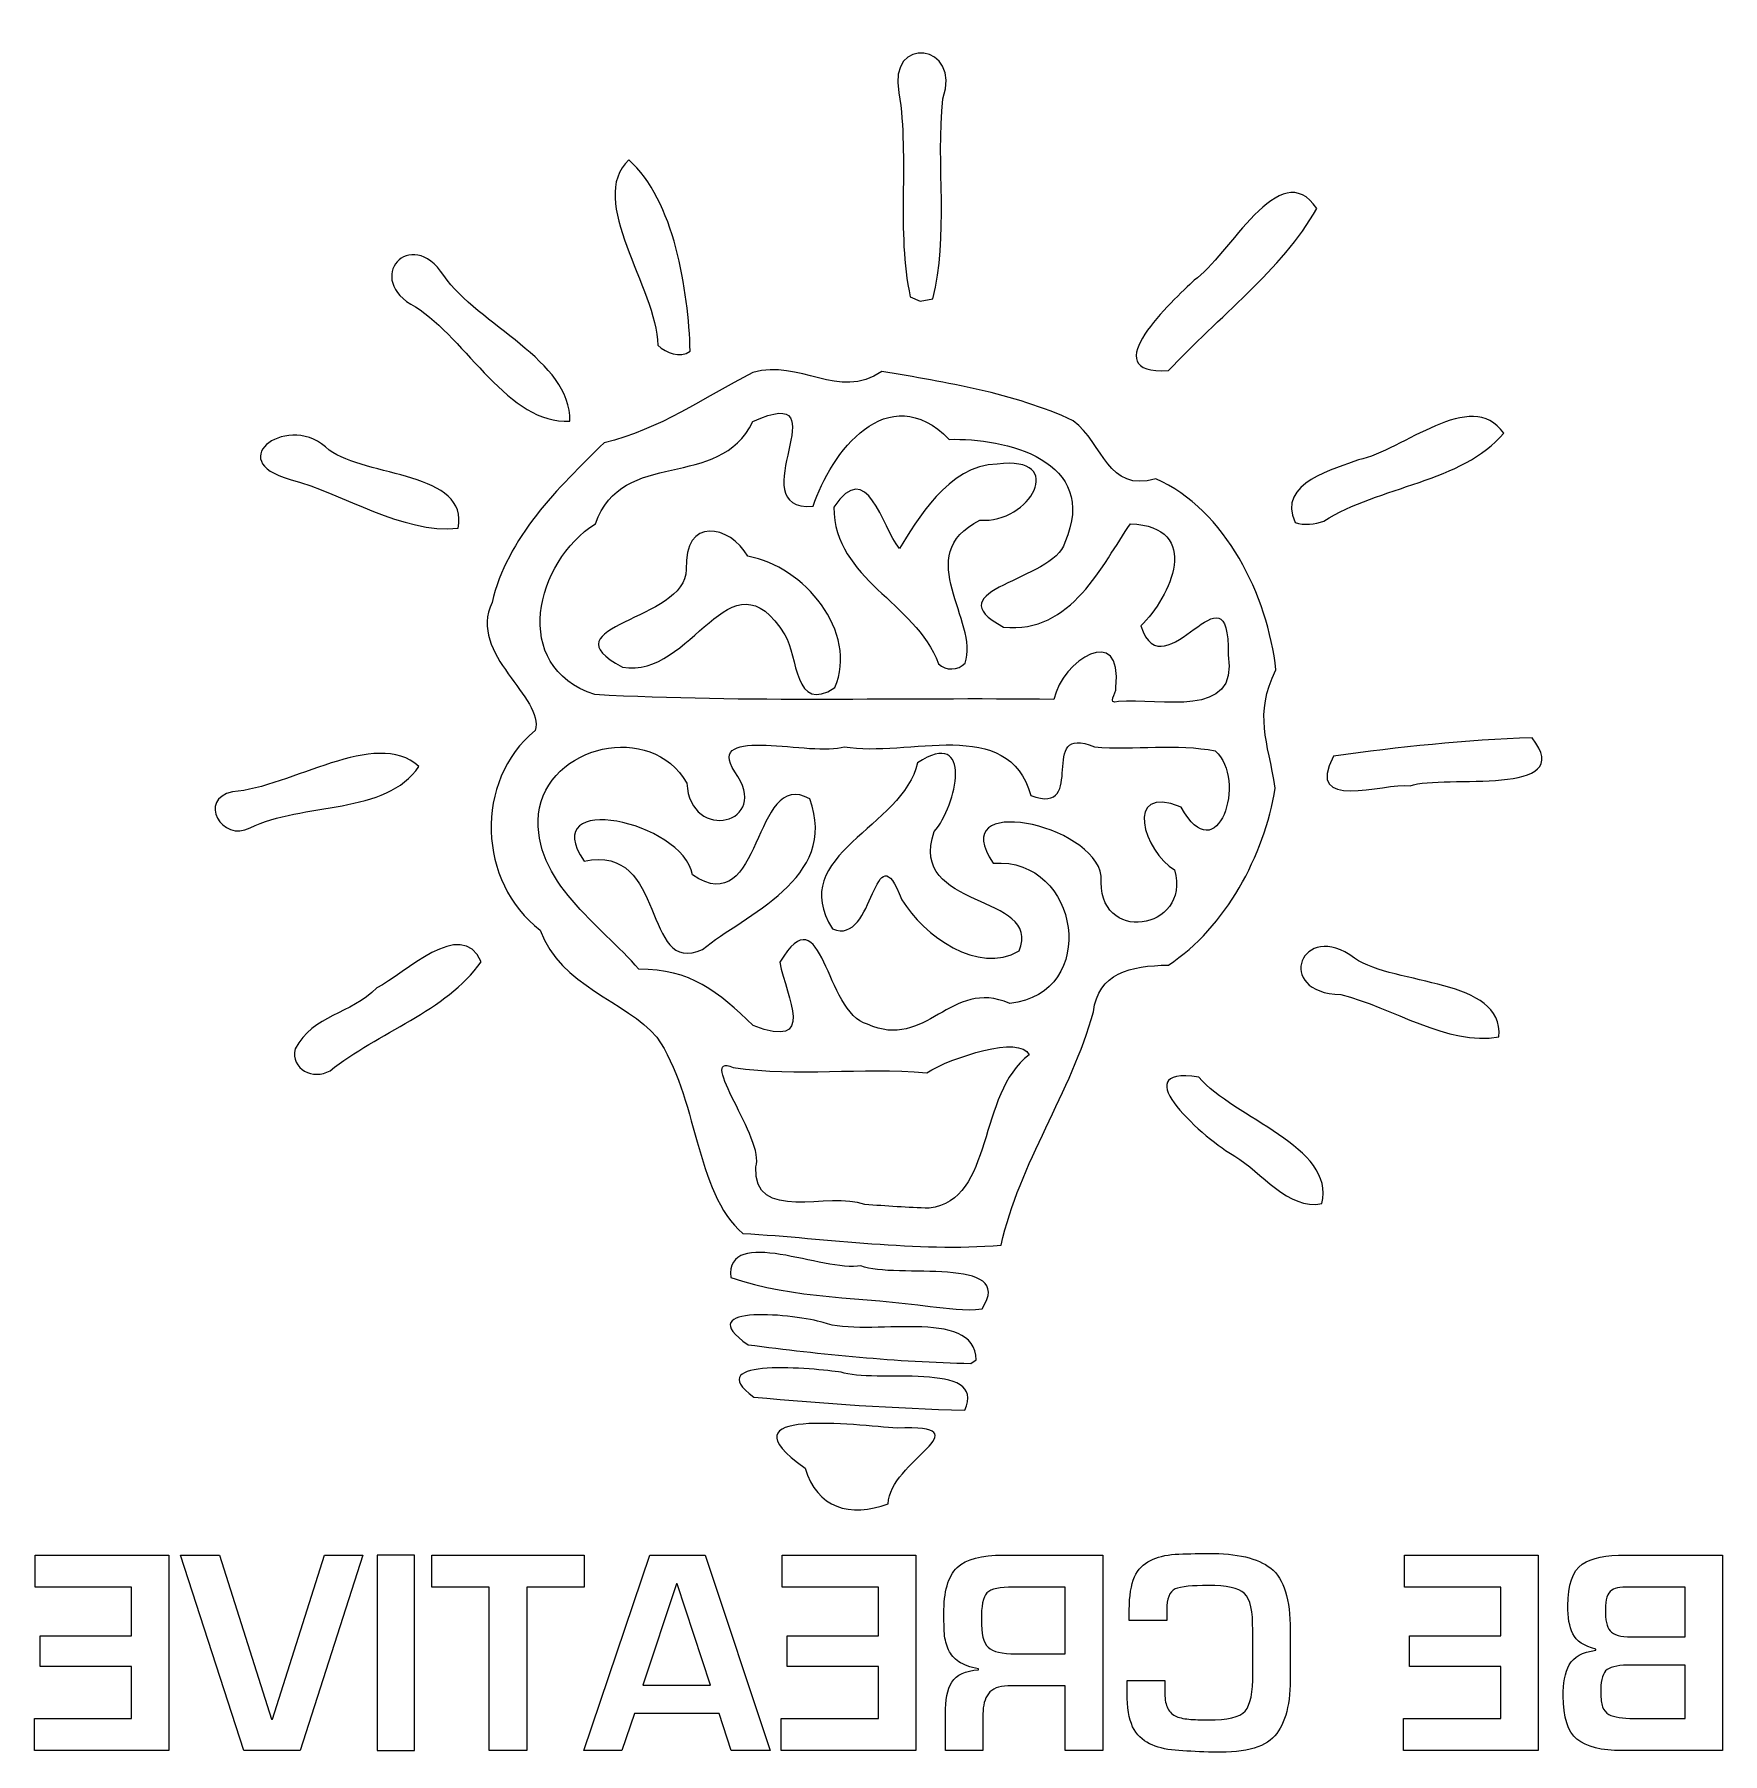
# Model space of a CAD drawing. Extents: x 28 to 1567, y 25 to 1592.
import ezdxf

# ---------------------------------------------------------------- set-up
doc = ezdxf.new("R2010")
doc.units = 0
doc.layers.get('0').update_dxf_attribs({"linetype": 'CONTINUOUS'})

msp = doc.modelspace()

# ---------------------------------------------------------------- linework, layer by layer
at = {"color": 7}
for points in [[(826.197936, 1352.412614), (835.365876, 1348.536383), (846.650983, 1350.547087)], [(881.478993, 380.18997), (886.310974, 383.410484)], [(910.777473, 205.510447), (1001.69472, 205.510447), (1001.69472, 27.385452), (967.484971, 27.385452), (967.484971, 86.29045), (915.067473, 86.29045)], [(1478.318206, 205.510447), (1566.917204, 205.510447), (1566.917204, 27.385452), (1475.186956, 27.385452)], [(967.484971, 115.517949), (967.484971, 176.282948), (920.054973, 176.282948)], [(1483.536706, 130.937949), (1532.706705, 130.937949), (1532.706705, 176.282948)], [(1532.706705, 176.282948), (1484.464456, 176.282948)], [(1025.93172, 145.900448), (1025.93172, 155.642948)], [(1060.142219, 155.642948), (1060.142219, 145.900448), (1025.93172, 145.900448)], [(1138.419716, 97.66045), (1138.419716, 137.087949)], [(1172.630215, 137.087949), (1172.630215, 96.26545)], [(922.372473, 115.517949), (967.484971, 115.517949)], [(1451.297957, 118.765449), (1451.297957, 119.807949)], [(888.397474, 101.02045), (888.397474, 101.95045)], [(1532.706705, 105.07795), (1480.173706, 105.07795)], [(1485.971956, 56.605451), (1532.706705, 56.605451), (1532.706705, 105.07795)], [(1023.96072, 79.68295), (1023.96072, 91.27795), (1058.170469, 91.27795), (1058.170469, 81.53545)], [(892.454974, 60.662951), (892.454974, 27.385452), (858.239975, 27.385452), (858.239975, 60.662951)]]:
    msp.add_lwpolyline(points, dxfattribs=at)
for points in [[(625.546114, 1302.810406)], [(1061.733419, 1285.132663)], [(515.828449, 1239.014707)], [(1203.281184, 1148.051515)], [(413.945512, 1141.438694)], [(876.192123, 1018.563135)], [(757.471052, 996.179231)], [(1013.735418, 996.179231)], [(1281.918832, 906.776695)], [(224.269087, 868.413621)], [(636.913489, 757.568412)], [(925.508817, 756.145676)], [(787.077521, 689.506923)], [(1362.9761, 677.943559)], [(297.133521, 646.960326)], [(784.686937, 524.972768)], [(1201.58987, 525.85109)], [(908.970714, 487.848539)], [(891.704307, 429.971231)], [(875.870314, 337.459482)], [(806.204617, 252.267084)], [(116.054997, 176.282948), (28.267499, 176.282948), (28.267499, 205.510447), (150.269996, 205.510447), (150.269996, 27.385452), (27.569999, 27.385452), (27.569999, 56.605451), (116.054997, 56.605451), (116.054997, 103.80295), (32.789999, 103.80295), (32.789999, 131.867949), (116.054997, 131.867949)], [(196.304994, 205.510447), (243.854993, 55.907951), (244.544993, 55.907951), (291.974991, 205.510447), (326.99999, 205.510447), (269.947492, 27.385452), (218.452494, 27.385452), (160.934995, 205.510447)], [(374.197489, 205.510447), (339.986991, 205.510447), (339.986991, 27.385452), (374.197489, 27.385452)], [(442.274987, 176.282948), (390.082488, 176.282948), (390.082488, 205.510447), (528.779984, 205.510447), (528.779984, 176.282948), (476.482486, 176.282948), (476.482486, 27.385452), (442.274987, 27.385452)], [(574.822483, 61.127951), (563.227483, 27.385452), (528.547484, 27.385452), (588.854983, 205.510447), (639.179981, 205.510447), (698.324979, 27.385452), (662.95498, 27.385452), (651.824981, 61.127951)], [(797.129976, 176.282948), (709.342479, 176.282948), (709.342479, 205.510447), (831.337475, 205.510447), (831.337475, 27.385452), (708.644979, 27.385452), (708.644979, 56.605451), (797.129976, 56.605451), (797.129976, 103.80295), (713.864979, 103.80295), (713.864979, 131.867949), (797.129976, 131.867949)], [(1364.55521, 176.282948), (1276.768462, 176.282948), (1276.768462, 205.510447), (1398.764959, 205.510447), (1398.764959, 27.385452), (1276.072462, 27.385452), (1276.072462, 56.605451), (1364.55521, 56.605451), (1364.55521, 103.80295), (1281.290962, 103.80295), (1281.290962, 131.867949), (1364.55521, 131.867949)], [(582.472483, 86.98795), (643.934981, 86.98795), (613.552482, 179.417947), (613.087482, 179.417947)]]:
    msp.add_lwpolyline(points, close=True, dxfattribs=at)
for points in [[(855.828602, 1533.010626), (873.9201, 1583.266132), (805.244028, 1591.664633), (815.900034, 1538.411218)], [(815.900034, 1538.411218), (825.554317, 1477.168218), (813.219095, 1412.361118), (826.197936, 1352.412614)], [(846.650983, 1350.547087), (861.730055, 1407.088766), (849.554527, 1472.914526), (855.828602, 1533.010626)], [(569.587564, 1477.274681), (530.471989, 1440.523074), (594.884691, 1360.581251), (596.130795, 1308.361014)], [(625.546114, 1302.810406), (623.886255, 1357.905152), (610.955806, 1441.069908), (569.587564, 1477.274681)], [(1196.830478, 1432.850459), (1163.555864, 1483.464069), (1116.315205, 1388.876287), (1085.082751, 1367.600569)], [(1061.733419, 1285.132663), (1106.346371, 1333.389563), (1165.186688, 1376.947561), (1196.830478, 1432.850459)], [(400.840851, 1371.769574), (370.689967, 1418.296445), (326.243969, 1368.234509), (375.105773, 1343.351138)], [(515.828449, 1239.014707), (516.997125, 1294.876472), (432.349142, 1326.406539), (400.840851, 1371.769574)], [(1085.082751, 1367.600569), (1066.654925, 1350.08494), (991.298282, 1281.244333), (1061.733419, 1285.132663)], [(375.105773, 1343.351138), (421.567315, 1313.839034), (460.075566, 1235.927272), (515.828449, 1239.014707)], [(596.130795, 1308.361014), (603.93165, 1301.12635), (615.674065, 1296.192745), (625.546114, 1302.810406)], [(800.283807, 1284.522918), (760.848841, 1257.345747), (724.977976, 1295.912069), (682.796742, 1283.538133)], [(682.796742, 1283.538133), (636.064202, 1259.414523), (599.005303, 1232.092174), (547.087519, 1219.374652)], [(682.699957, 1238.777584), (766.699482, 1277.133399), (667.807196, 1156.585515), (737.768087, 1161.543316)], [(737.768087, 1161.543316), (753.318984, 1209.754243), (805.54648, 1279.751428), (861.715537, 1222.464507)], [(974.748082, 1239.539764), (919.655756, 1265.088531), (859.399961, 1274.145169), (800.283807, 1284.522918)], [(1367.29996, 1228.220782), (1337.606385, 1270.392338), (1275.1197, 1211.922223), (1234.910456, 1203.809237)], [(296.485063, 1212.669885), (260.761794, 1249.065808), (197.198379, 1203.235787), (260.839222, 1186.063744)], [(539.085836, 1145.566566), (563.770798, 1215.798454), (651.74092, 1174.795574), (682.699957, 1238.777584)], [(1050.085368, 1186.588802), (1005.624852, 1173.588184), (1003.052796, 1218.261627), (974.748082, 1239.539764)], [(861.715537, 1222.464507), (911.808929, 1224.167919), (1000.018593, 1203.489847), (967.041593, 1128.464692)], [(1203.281184, 1148.051515), (1253.60202, 1180.191327), (1329.759557, 1183.080353), (1367.29996, 1228.220782)], [(413.945512, 1141.438694), (424.393431, 1192.785449), (330.253279, 1188.154296), (296.485063, 1212.669885)], [(547.087519, 1219.374652), (505.38053, 1178.778269), (458.222138, 1132.413512), (444.938424, 1073.836933)], [(816.354922, 1123.056841), (800.024907, 1142.979992), (787.15011, 1206.734557), (756.389482, 1160.619021)], [(889.698442, 1148.9129), (935.455874, 1144.864876), (970.387927, 1208.621861), (905.302571, 1199.901551)], [(905.302571, 1199.901551), (860.718654, 1199.214379), (831.702572, 1147.465967), (816.354922, 1123.056841)], [(1234.910456, 1203.809237), (1214.537256, 1195.809973), (1159.790936, 1183.015023), (1177.08154, 1146.74734)], [(260.839222, 1186.063744), (311.036657, 1172.499355), (362.124512, 1136.599454), (413.945512, 1141.438694)], [(1159.665116, 1012.426979), (1152.011858, 1080.086811), (1114.142386, 1158.121973), (1050.085368, 1186.588802)], [(756.389482, 1160.619021), (757.519444, 1093.963331), (830.12256, 1075.182242), (852.063673, 1018.02114)], [(538.493029, 989.854345), (460.414313, 1015.640234), (484.828278, 1111.263614), (539.085836, 1145.566566)], [(678.216401, 1115.897186), (661.709754, 1144.465639), (619.707572, 1152.556848), (621.974755, 1103.786988)], [(876.192123, 1018.563135), (889.89685, 1056.514874), (826.207615, 1116.947301), (889.698442, 1148.9129)], [(911.223381, 1051.332048), (973.347122, 1044.583728), (1001.4994, 1109.037564), (1026.961061, 1145.581083)], [(1026.961061, 1145.581083), (1093.135246, 1142.779163), (1063.63282, 1078.664075), (1036.327409, 1052.408779)], [(1177.08154, 1146.74734), (1185.601022, 1143.991393), (1195.006084, 1144.930206), (1203.281184, 1148.051515)], [(967.041593, 1128.464692), (957.232453, 1093.133402), (846.239648, 1086.261681), (911.223381, 1051.332048)], [(563.787735, 1014.960321), (626.809156, 1002.603322), (661.874288, 1125.399034), (711.90235, 1044.244981)], [(757.471052, 996.179231), (779.237953, 1046.971893), (729.330872, 1106.934914), (678.216401, 1115.897186)], [(1036.327409, 1052.408779), (1057.823313, 988.794551), (1118.202508, 1116.811802), (1115.932905, 1026.201875)], [(621.974755, 1103.786988), (621.841676, 1056.556007), (491.424162, 1052.868507), (563.787735, 1014.960321)], [(444.938424, 1073.836933), (422.099632, 1026.695478), (493.822006, 986.774169), (484.148365, 957.075754)], [(1013.735418, 996.179231), (1020.183705, 1056.226939), (964.525188, 1021.193262), (957.184061, 985.484511)], [(711.90235, 1044.244981), (723.664122, 1025.02594), (720.363761, 971.670901), (757.471052, 996.179231)], [(1115.932905, 1026.201875), (1126.400181, 966.384031), (1053.330079, 987.134692), (1016.128422, 983.498003)], [(852.063673, 1018.02114), (858.492603, 1011.410739), (870.075324, 1011.703513), (876.192123, 1018.563135)], [(1159.074728, 904.57726), (1152.224784, 948.009438), (1139.287076, 970.717571), (1159.665116, 1012.426979)], [(957.184061, 985.484511), (817.646999, 987.154049), (677.730057, 982.256738), (538.493029, 989.854345)], [(1016.128422, 983.498003), (1004.787664, 980.647691), (1014.178208, 990.851228), (1013.735418, 996.179231)], [(378.190789, 924.449598), (338.685654, 959.715559), (261.090863, 905.15313), (208.316532, 901.192212)], [(484.148365, 957.075754), (428.310796, 911.272348), (431.746656, 818.629941), (488.740804, 775.175986)], [(487.2358, 880.944832), (494.966486, 944.11143), (590.038192, 965.984794), (622.482876, 909.232609)], [(666.142498, 919.586162), (637.997479, 963.192553), (737.274484, 932.727118), (766.051024, 942.337849)], [(766.051024, 942.337849), (823.340365, 932.187543), (916.12795, 971.61525), (936.123689, 897.744253)], [(848.030167, 864.939046), (868.541285, 888.34403), (884.493839, 960.765674), (832.67042, 927.68705)], [(936.123689, 897.744253), (989.694074, 878.513114), (940.244302, 965.142766), (994.192148, 942.093467)], [(994.192148, 942.093467), (1030.111406, 939.33752), (1069.916573, 945.434962), (1104.178391, 938.524528)], [(1393.156019, 950.455673), (1332.641325, 948.56837), (1271.80966, 942.093467), (1212.023271, 933.658672)], [(1281.918832, 906.776695), (1313.410185, 917.321398), (1435.903444, 895.956154), (1393.156019, 950.455673)], [(832.67042, 927.68705), (820.649748, 869.192738), (711.958001, 843.868996), (755.421634, 776.216423)], [(1104.178391, 938.524528), (1134.150223, 912.987859), (1106.193935, 826.643722), (1073.12015, 887.393119)], [(1212.023271, 933.658672), (1185.136455, 882.761967), (1257.376627, 909.614909), (1281.918832, 906.776695)], [(224.269087, 868.413621), (271.575076, 892.094441), (349.123895, 879.805191), (378.190789, 924.449598)], [(622.482876, 909.232609), (625.388839, 854.212871), (700.958409, 871.890614), (666.142498, 919.586162)], [(734.547573, 894.864906), (681.889384, 923.646285), (691.969521, 781.767031), (627.767326, 825.504081)], [(208.316532, 901.192212), (176.002508, 894.714889), (198.751775, 854.769384), (224.269087, 868.413621)], [(627.767326, 825.504081), (618.647778, 874.566714), (485.19848, 902.566556), (528.749219, 838.064328)], [(636.913489, 757.568412), (674.601489, 789.207362), (761.678771, 821.492351), (734.547573, 894.864906)], [(1000.325884, 824.388636), (994.235701, 872.118059), (857.118259, 900.831688), (901.93204, 836.092338)], [(1073.12015, 887.393119), (1019.496533, 908.84305), (1039.63261, 846.208768), (1067.192081, 829.990056)], [(1061.547108, 743.232164), (1114.285144, 777.980326), (1148.517927, 842.717257), (1159.074728, 904.57726)], [(578.811156, 739.496271), (543.862165, 780.063619), (481.752941, 819.33405), (487.2358, 880.944832)], [(755.421634, 776.216423), (794.140392, 759.508947), (792.865252, 870.032346), (818.549518, 802.805626)], [(925.508817, 756.145676), (947.060371, 809.297466), (822.815308, 792.773882), (848.030167, 864.939046)], [(528.749219, 838.064328), (605.514081, 854.164479), (580.601674, 732.385008), (636.913489, 757.568412)], [(901.93204, 836.092338), (981.150396, 842.182521), (999.546767, 716.831691), (916.841738, 708.336405)], [(1067.192081, 829.990056), (1082.503436, 774.423484), (995.401958, 760.975237), (1000.325884, 824.388636)], [(787.077521, 689.506923), (748.133738, 699.340258), (746.798108, 811.813871), (707.259099, 745.838095)], [(818.549518, 802.805626), (838.475088, 770.114141), (888.05552, 734.34248), (925.508817, 756.145676)], [(435.09783, 746.397027), (416.348195, 787.532985), (365.548275, 735.153053), (339.893045, 722.641198)], [(1231.339097, 749.607862), (1183.048323, 785.853769), (1156.551065, 717.889065), (1218.940965, 716.39132)], [(488.740804, 775.175986), (507.146852, 723.96957), (567.114713, 710.666499), (595.07826, 677.551581)], [(297.133521, 646.960326), (340.921383, 681.977066), (402.737833, 700.845262), (435.09783, 746.397027)], [(683.0629, 688.093865), (651.428789, 718.856913), (625.425133, 739.922124), (578.811156, 739.496271)], [(707.259099, 745.838095), (713.351702, 713.139351), (741.477364, 665.826103), (683.0629, 688.093865)], [(993.253335, 700.73396), (997.36185, 735.8741), (1026.658608, 742.912774), (1061.547108, 743.232164)], [(1362.9761, 677.943559), (1366.953955, 731.780103), (1269.019838, 724.109908), (1231.339097, 749.607862)], [(339.893045, 722.641198), (315.91945, 697.723952), (281.933469, 698.403866), (265.291323, 667.004458)], [(916.841738, 708.336405), (862.874535, 732.034163), (840.863253, 664.4445), (787.077521, 689.506923)], [(1218.940965, 716.39132), (1265.475095, 705.043303), (1315.880617, 669.245026), (1362.9761, 677.943559)], [(908.970714, 487.848539), (925.825787, 563.190665), (972.943046, 626.894418), (993.253335, 700.73396)], [(595.07826, 677.551581), (632.635601, 624.356237), (629.441703, 536.325625), (673.599766, 498.715052)], [(841.170544, 645.210941), (863.912552, 659.131014), (926.358103, 679.821184), (934.771122, 661.470787)], [(265.291323, 667.004458), (261.156192, 648.075771), (281.984281, 638.402131), (297.133521, 646.960326)], [(685.296209, 559.524941), (694.696432, 582.886371), (630.298248, 664.664685), (664.632655, 649.977592)], [(934.771122, 661.470787), (887.027181, 626.364521), (902.916825, 528.919168), (843.578066, 521.640951)], [(664.632655, 649.977592), (725.166706, 640.870143), (780.130792, 650.611533), (841.170544, 645.210941)], [(1089.273533, 641.194372), (1017.689077, 651.995555), (1096.556589, 583.02187), (1122.151328, 569.145349)], [(1201.58987, 525.85109), (1213.971065, 578.199567), (1121.268167, 603.247473), (1089.273533, 641.194372)], [(1122.151328, 569.145349), (1146.308814, 554.649406), (1170.582441, 519.889146), (1201.58987, 525.85109)], [(784.686937, 524.972768), (752.530188, 537.414454), (682.445897, 507.273248), (685.296209, 559.524941)], [(843.578066, 521.640951), (823.921074, 522.168428), (804.307635, 523.726664), (784.686937, 524.972768)], [(781.275273, 469.152136), (747.705466, 463.003882), (658.290831, 506.595755), (662.452577, 458.592915)], [(673.599766, 498.715052), (751.719615, 494.040347), (830.933132, 481.905953), (908.970714, 487.848539)], [(891.704307, 429.971231), (923.711039, 479.244371), (812.756948, 456.420096), (781.275273, 469.152136)], [(662.452577, 458.592915), (719.659651, 438.311661), (784.067514, 441.266017), (844.337827, 431.943221)], [(746.802948, 417.413403), (724.143207, 424.911805), (623.339421, 435.125021), (678.301088, 397.216836)], [(886.310974, 383.410484), (885.118101, 432.819123), (787.580802, 403.123128), (746.802948, 417.413403)], [(844.337827, 431.943221), (860.055678, 430.699536), (875.933224, 427.653235), (891.704307, 429.971231)], [(678.301088, 397.216836), (745.518129, 388.508624), (814.01273, 381.552216), (881.478993, 380.18997)], [(763.118445, 372.282652), (740.052208, 375.229749), (633.349389, 386.454366), (683.474235, 349.50435)], [(875.870314, 337.459482), (897.775133, 383.558081), (792.057099, 361.261284), (763.118445, 372.282652)], [(683.474235, 349.50435), (747.364299, 343.590799), (811.919759, 339.274197), (875.870314, 337.459482)], [(814.119194, 321.255288), (777.820055, 323.391812), (650.431905, 341.146983), (730.293881, 284.796455)], [(806.204617, 252.267084), (806.31108, 290.644676), (896.596778, 324.575006), (814.119194, 321.255288)], [(730.293881, 284.796455), (741.206367, 248.107758), (771.076575, 239.612472), (806.204617, 252.267084)], [(868.912474, 194.140447), (877.492474, 201.872947), (891.449974, 205.660447), (910.777473, 205.510447)], [(1045.182719, 200.522947), (1051.289969, 203.687947), (1058.789219, 205.585447), (1067.679718, 206.200447)], [(1067.679718, 206.200447), (1076.725468, 206.665447), (1086.853468, 206.897947), (1098.062967, 206.897947)], [(1098.062967, 206.897947), (1124.039967, 207.205447), (1142.981216, 202.765447), (1154.886716, 193.562947)], [(1438.889957, 197.155447), (1447.625957, 203.035447), (1460.768957, 205.817947), (1478.318206, 205.510447)], [(856.852475, 152.050448), (856.694975, 171.992948), (860.714974, 186.025447), (868.912474, 194.140447)], [(1030.686719, 185.560447), (1034.010719, 192.520447), (1038.842969, 197.507947), (1045.182719, 200.522947)], [(1154.886716, 193.562947), (1166.870215, 183.820447), (1172.784715, 164.995448), (1172.630215, 137.087949)], [(1425.901458, 159.235448), (1425.901458, 178.330447), (1430.231208, 190.975447), (1438.889957, 197.155447)], [(920.054973, 176.282948), (907.994973, 176.440448), (899.992473, 174.700448), (896.047473, 171.062948)], [(1025.93172, 155.642948), (1025.93172, 168.317948), (1027.51647, 178.292947), (1030.686719, 185.560447)], [(1067.679718, 174.662948), (1062.422969, 171.955448), (1059.910469, 165.610448), (1060.142219, 155.642948)], [(1098.062967, 177.677947), (1083.374218, 177.827947), (1073.246218, 176.822948), (1067.679718, 174.662948)], [(1130.882216, 170.597948), (1125.624717, 175.472948), (1114.685217, 177.827947), (1098.062967, 177.677947)], [(1465.793957, 173.387948), (1461.928457, 170.912948), (1459.995707, 165.070448), (1459.995707, 155.875448)], [(1473.331456, 176.050448), (1470.161956, 175.742948), (1467.649457, 174.850448), (1465.793957, 173.387948)], [(1484.464456, 176.282948), (1480.212706, 176.282948), (1476.501706, 176.207948), (1473.331456, 176.050448)], [(896.047473, 171.062948), (892.567474, 167.125448), (890.909974, 158.965448), (891.059974, 146.597948)], [(1138.419716, 137.087949), (1138.728716, 154.172948), (1136.216216, 165.347948), (1130.882216, 170.597948)], [(1430.308458, 133.720449), (1427.138208, 140.372949), (1425.669708, 148.877948), (1425.901458, 159.235448)], [(857.317475, 133.952949), (857.009975, 139.517949), (856.852475, 145.555448), (856.852475, 152.050448)], [(891.059974, 146.597948), (890.909974, 133.915449), (892.957474, 125.530449), (897.209973, 121.427949)], [(1459.995707, 155.875448), (1459.841207, 146.515448), (1461.271457, 140.027949), (1464.286457, 136.390449)], [(861.142474, 118.997949), (859.057475, 123.325449), (857.782475, 128.312949), (857.317475, 133.952949)], [(1451.297957, 119.807949), (1440.629207, 122.432949), (1433.632458, 127.075449), (1430.308458, 133.720449)], [(1464.286457, 136.390449), (1467.610457, 132.760449), (1474.027456, 130.937949), (1483.536706, 130.937949)], [(870.419974, 108.32545), (866.242474, 111.190449), (863.152474, 114.745449), (861.142474, 118.997949)], [(897.209973, 121.427949), (901.612473, 117.332949), (910.004973, 115.360449), (922.372473, 115.517949)], [(1427.060958, 105.54295), (1431.003708, 112.810449), (1439.082707, 117.220449), (1451.297957, 118.765449)], [(864.157474, 89.65795), (868.484974, 96.30295), (876.569974, 100.09045), (888.397474, 101.02045)], [(888.397474, 101.95045), (880.822474, 103.18795), (874.829974, 105.31045), (870.419974, 108.32545)], [(1131.577466, 63.212951), (1136.447966, 68.935451), (1138.728716, 80.41795), (1138.419716, 97.66045)], [(1172.630215, 96.26545), (1173.093715, 70.442951), (1168.416715, 51.925451), (1158.597716, 40.720452)], [(1421.610708, 77.01295), (1421.456208, 88.53295), (1423.272708, 98.04295), (1427.060958, 105.54295)], [(1460.227457, 99.86545), (1457.057957, 96.15295), (1455.588707, 89.50045), (1455.821207, 79.91545)], [(1480.173706, 105.07795), (1470.200956, 105.07795), (1463.552207, 103.33795), (1460.227457, 99.86545)], [(858.239975, 60.662951), (858.089975, 73.345451), (860.062475, 83.00545), (864.157474, 89.65795)], [(897.442473, 79.10545), (894.119974, 74.537951), (892.454974, 68.395451), (892.454974, 60.662951)], [(915.067473, 86.29045), (906.794973, 86.14045), (900.922473, 83.74045), (897.442473, 79.10545)], [(1028.94672, 48.947951), (1025.62272, 56.297951), (1023.96072, 66.542951), (1023.96072, 79.68295)], [(1058.170469, 81.53545), (1058.170469, 75.355451), (1058.905469, 70.517951), (1060.373969, 67.045451)], [(1455.821207, 79.91545), (1455.821207, 74.500451), (1456.361957, 70.292951), (1457.444207, 67.277951)], [(1060.373969, 67.045451), (1061.920469, 63.250451), (1064.355718, 60.550451), (1067.679718, 58.922951)], [(1098.062967, 55.210451), (1115.303967, 55.060451), (1126.475217, 57.730451), (1131.577466, 63.212951)], [(1434.134958, 37.585452), (1425.785208, 44.545451), (1421.610708, 57.685451), (1421.610708, 77.01295)], [(1457.444207, 67.277951), (1458.526457, 64.105451), (1460.420957, 61.742951), (1463.126957, 60.197951)], [(1044.370469, 33.527952), (1037.721719, 36.700452), (1032.580469, 41.837952), (1028.94672, 48.947951)], [(1067.679718, 58.922951), (1071.004468, 57.377951), (1075.140718, 56.372951), (1080.088468, 55.907951)], [(1080.088468, 55.907951), (1085.267968, 55.442951), (1091.259718, 55.210451), (1098.062967, 55.210451)], [(1463.126957, 60.197951), (1468.074707, 57.647951), (1475.689456, 56.447951), (1485.971956, 56.605451)], [(1067.679718, 27.610452), (1058.634719, 28.390452), (1050.864719, 30.355452), (1044.370469, 33.527952)], [(1158.597716, 40.720452), (1148.779466, 29.432952), (1128.601467, 24.520452), (1098.062967, 25.990452)], [(1475.186956, 27.385452), (1456.555457, 27.227952), (1442.870957, 30.625452), (1434.134958, 37.585452)], [(1098.062967, 25.990452), (1086.853468, 26.297952), (1076.725468, 26.837952), (1067.679718, 27.610452)]]:
    msp.add_open_spline(points, degree=3, dxfattribs=at)

doc.saveas('drawing.dxf')
